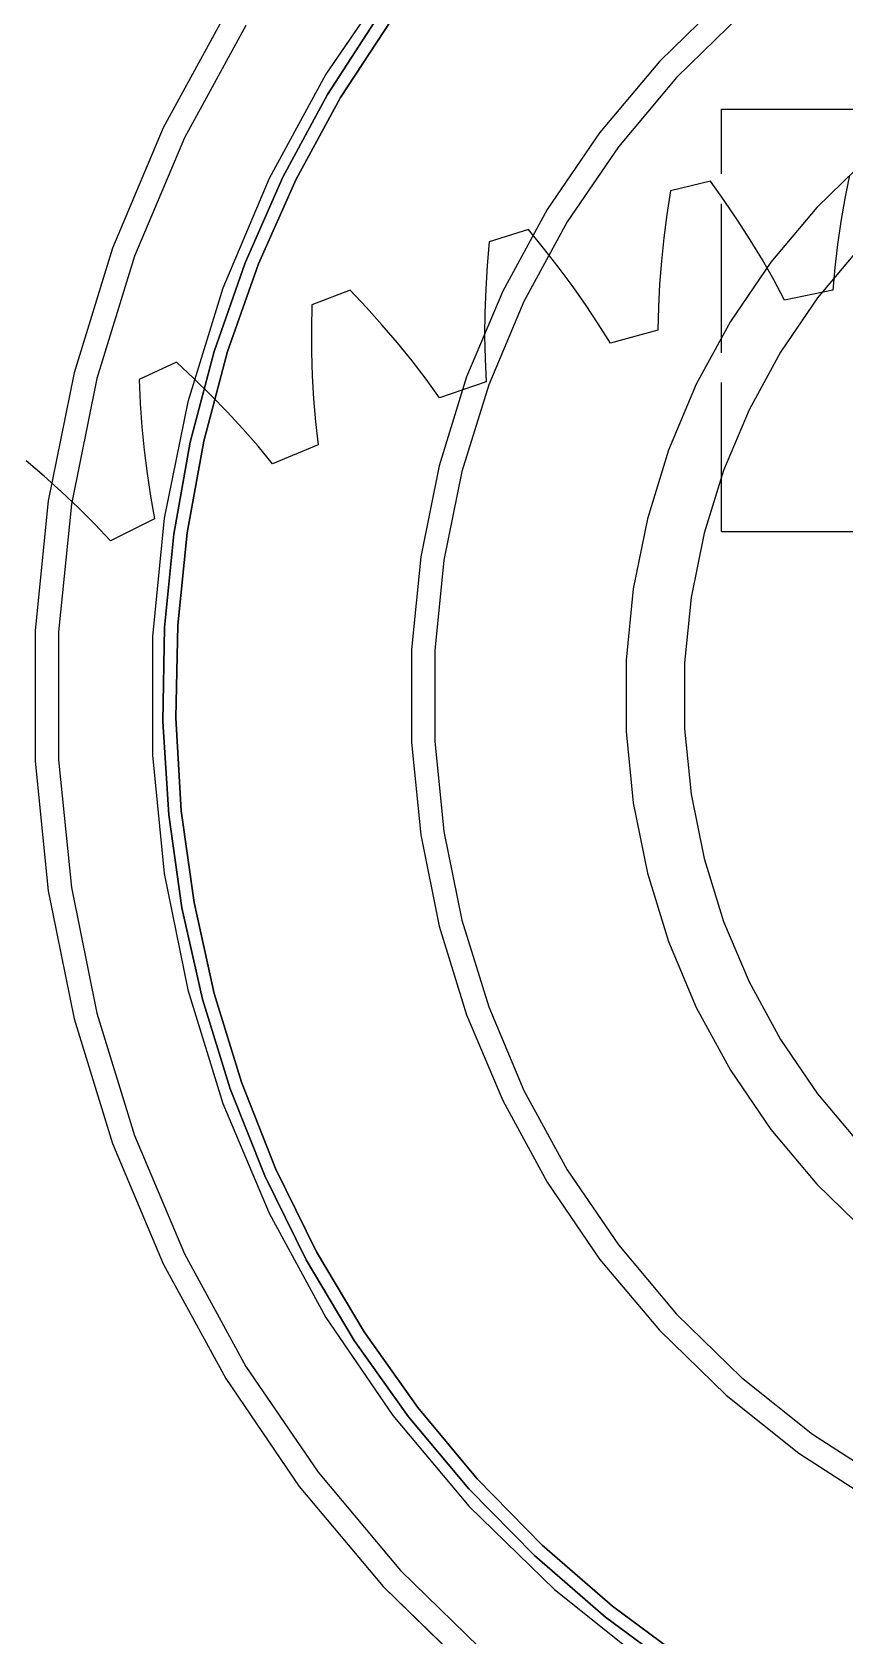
# Model space of a CAD drawing. Header units: millimetres. Extents: x -9 to 221, y -53 to 196.
# Drawn here: x 14.08 to 21, y 137.69 to 151.36 of the extents above; entities that cross this region are included whole.
import ezdxf

# ---------------------------------------------------------------- set-up
doc = ezdxf.new("R2010")
doc.units = ezdxf.units.MM
doc.linetypes.add('DASHED', pattern=[1.524, 1.27, -0.254])
doc.layers.add('HIDDEN', color=8, linetype='DASHED')
doc.layers.add('VISIBLE', color=7, linetype='CONTINUOUS')

msp = doc.modelspace()

# ---------------------------------------------------------------- linework, layer by layer
at = {"layer": 'HIDDEN'}
for points in [[(17.15113, 151.83465), (16.58056, 150.99778), (16.09616, 150.10826), (15.70272, 149.17492), (15.40417, 148.20706), (15.20348, 147.21427), (15.10263, 146.20643), (15.10263, 145.19357), (15.20348, 144.18573), (15.40417, 143.19294), (15.70272, 142.22508), (16.09616, 141.29174), (16.58056, 140.40222), (17.15113, 139.56535), (17.80219, 138.78944), (18.52727, 138.08222), (19.31916, 137.45071)], [(19.9896, 151.66076), (19.42224, 151.10737), (18.9128, 150.50025), (18.46634, 149.84541), (18.0873, 149.14938), (17.77944, 148.41906), (17.54584, 147.66172), (17.38879, 146.88489), (17.30988, 146.09627), (17.30988, 145.30373), (17.38879, 144.51511), (17.54584, 143.73828), (17.77944, 142.98094), (18.0873, 142.25062), (18.46634, 141.55459), (18.9128, 140.89975), (19.42224, 140.29263), (19.9896, 139.73924), (20.60924, 139.24509), (21.275, 138.8151)], [(19.9896, 151.66076), (19.42224, 151.10737), (18.9128, 150.50025), (18.46634, 149.84541), (18.0873, 149.14938), (17.77944, 148.41906), (17.54584, 147.66172), (17.38879, 146.88489), (17.30988, 146.09627), (17.30988, 145.30373), (17.38879, 144.51511), (17.54584, 143.73828), (17.77944, 142.98094), (18.0873, 142.25062), (18.46634, 141.55459), (18.9128, 140.89975), (19.42224, 140.29263), (19.9896, 139.73924), (20.60924, 139.24509), (21.275, 138.8151)], [(15.72727, 151.51922), (15.19519, 150.54214), (14.76303, 149.51694), (14.4351, 148.45381), (14.21465, 147.36331), (14.10387, 146.25628), (14.10387, 145.14372), (14.21465, 144.03669), (14.4351, 142.94619), (14.76303, 141.88306), (15.19519, 140.85786), (15.72727, 139.88078), (16.354, 138.96154), (17.06914, 138.10927), (17.86559, 137.33244)], [(17.02732, 151.49578), (16.59329, 150.82493), (16.21386, 150.12174), (15.89144, 149.39066), (15.62806, 148.6363), (15.42538, 147.86342), (15.28467, 147.07689), (15.20683, 146.28167), (15.19235, 145.48278), (15.24131, 144.68526), (15.35341, 143.89415), (15.52794, 143.11442), (15.76381, 142.35101), (16.05951, 141.60872), (16.4132, 140.89224), (16.82263, 140.2061), (17.28522, 139.55461), (17.79806, 138.94188), (18.3579, 138.37179), (18.96123, 137.84793), (19.60423, 137.3736)], [(20.12193, 151.5108), (19.56885, 150.97134), (19.07222, 150.37948), (18.637, 149.74112), (18.26749, 149.0626), (17.96738, 148.35066), (17.73965, 147.61237), (17.58656, 146.85508), (17.50963, 146.08631), (17.50963, 145.31369), (17.58656, 144.54492), (17.73965, 143.78763), (17.96738, 143.04934), (18.26749, 142.3374), (18.637, 141.65888), (19.07222, 141.02052), (19.56885, 140.42866), (20.12193, 139.8892), (20.72599, 139.40748), (21.375, 138.9883)], [(20.12193, 151.5108), (19.56885, 150.97134), (19.07222, 150.37948), (18.637, 149.74112), (18.26749, 149.0626), (17.96738, 148.35066), (17.73965, 147.61237), (17.58656, 146.85508), (17.50963, 146.08631), (17.50963, 145.31369), (17.58656, 144.54492), (17.73965, 143.78763), (17.96738, 143.04934), (18.26749, 142.3374), (18.637, 141.65888), (19.07222, 141.02052), (19.56885, 140.42866), (20.12193, 139.8892), (20.72599, 139.40748), (21.375, 138.9883)], [(15.89793, 151.41493), (15.37538, 150.45537), (14.95097, 149.44854), (14.62891, 148.40446), (14.41241, 147.3335), (14.30362, 146.24631), (14.30362, 145.15369), (14.41241, 144.0665), (14.62891, 142.99554), (14.95097, 141.95146), (15.37538, 140.94463), (15.89793, 139.98507), (16.51343, 139.0823), (17.21575, 138.24531), (17.99792, 137.4824)], [(17.1388, 151.4629), (16.70633, 150.79983), (16.32794, 150.10448), (16.00603, 149.38124), (15.74263, 148.63471), (15.53942, 147.86959), (15.39767, 147.09075), (15.31829, 146.3031), (15.30178, 145.51163), (15.34824, 144.72136), (15.45739, 143.93728), (15.62851, 143.16436), (15.86055, 142.40748), (16.15202, 141.67146), (16.50108, 140.96093), (16.90552, 140.2804), (17.36278, 139.63417), (17.86997, 139.02635), (18.42387, 138.46077), (19.02099, 137.94101), (19.65753, 137.47037)], [(19.95, 147.1), (19.95, 150.7)], [(19.95, 147.1), (19.95, 150.7)], [(19.95, 150.7), (30.55, 150.7)], [(19.95, 150.7), (30.55, 150.7)], [(21.20048, 150.28866), (20.76372, 149.86266), (20.37155, 149.39528), (20.02786, 148.89118), (19.73607, 148.35537), (19.49908, 147.79316), (19.31925, 147.21016), (19.19836, 146.61214), (19.13761, 146.00506), (19.13761, 145.39494), (19.19836, 144.78786), (19.31925, 144.18984), (19.49908, 143.60684), (19.73607, 143.04463), (20.02786, 142.50882), (20.37155, 142.00472), (20.76372, 141.53734), (21.20048, 141.11134)], [(21.20048, 150.28866), (20.76372, 149.86266), (20.37155, 149.39528), (20.02786, 148.89118), (19.73607, 148.35537), (19.49908, 147.79316), (19.31925, 147.21016), (19.19836, 146.61214), (19.13761, 146.00506), (19.13761, 145.39494), (19.19836, 144.78786), (19.31925, 144.18984), (19.49908, 143.60684), (19.73607, 143.04463), (20.02786, 142.50882), (20.37155, 142.00472), (20.76372, 141.53734), (21.20048, 141.11134)], [(21.04121, 150.1376), (21.00233, 149.94001)], [(21.04121, 150.1376), (21.00233, 149.94001)], [(19.51552, 150.00484), (19.48515, 149.80415)], [(19.51552, 150.00484), (19.48515, 149.80415)], [(19.85741, 150.08632), (19.51552, 150.00484)], [(19.85741, 150.08632), (19.51552, 150.00484)], [(19.97503, 149.92089), (19.85741, 150.08632)], [(19.97503, 149.92089), (19.85741, 150.08632)], [(20.08797, 149.75415), (19.97503, 149.92089)], [(20.08797, 149.75415), (19.97503, 149.92089)], [(21.00233, 149.94001), (20.96845, 149.74311)], [(21.00233, 149.94001), (20.96845, 149.74311)], [(19.48515, 149.80415), (19.45955, 149.6044)], [(19.48515, 149.80415), (19.45955, 149.6044)], [(20.19602, 149.5861), (20.08797, 149.75415)], [(20.19602, 149.5861), (20.08797, 149.75415)], [(20.96845, 149.74311), (20.93981, 149.54699)], [(20.96845, 149.74311), (20.93981, 149.54699)], [(17.97173, 149.56978), (17.95484, 149.36751)], [(17.97173, 149.56978), (17.95484, 149.36751)], [(18.30742, 149.67391), (17.97173, 149.56978)], [(18.30742, 149.67391), (17.97173, 149.56978)], [(18.43582, 149.51671), (18.30742, 149.67391)], [(18.43582, 149.51671), (18.30742, 149.67391)], [(19.45955, 149.6044), (19.4389, 149.40567)], [(19.45955, 149.6044), (19.4389, 149.40567)], [(20.29896, 149.41673), (20.19602, 149.5861)], [(20.29896, 149.41673), (20.19602, 149.5861)], [(18.55965, 149.35789), (18.43582, 149.51671)], [(18.55965, 149.35789), (18.43582, 149.51671)], [(21.13025, 149.52257), (20.77012, 149.09338), (20.45451, 148.63047), (20.18655, 148.13843), (19.96893, 147.62215), (19.80379, 147.08678), (19.69277, 146.53762), (19.63699, 145.98013), (19.63699, 145.41987), (19.69277, 144.86238), (19.80379, 144.31322), (19.96893, 143.77785), (20.18655, 143.26157), (20.45451, 142.76953), (20.77012, 142.30662), (21.13025, 141.87743)], [(21.13025, 149.52257), (20.77012, 149.09338), (20.45451, 148.63047), (20.18655, 148.13843), (19.96893, 147.62215), (19.80379, 147.08678), (19.69277, 146.53762), (19.63699, 145.98013), (19.63699, 145.41987), (19.69277, 144.86238), (19.80379, 144.31322), (19.96893, 143.77785), (20.18655, 143.26157), (20.45451, 142.76953), (20.77012, 142.30662), (21.13025, 141.87743)], [(20.39646, 149.246), (20.29896, 149.41673)], [(20.39646, 149.246), (20.29896, 149.41673)], [(20.93981, 149.54699), (20.9167, 149.35174)], [(20.93981, 149.54699), (20.9167, 149.35174)], [(17.95484, 149.36751), (17.94264, 149.16649)], [(17.95484, 149.36751), (17.94264, 149.16649)], [(18.67869, 149.19743), (18.55965, 149.35789)], [(18.67869, 149.19743), (18.55965, 149.35789)], [(19.4389, 149.40567), (19.42343, 149.20808)], [(19.4389, 149.40567), (19.42343, 149.20808)], [(20.9167, 149.35174), (20.89949, 149.15749)], [(20.9167, 149.35174), (20.89949, 149.15749)], [(16.78844, 149.15889), (16.46045, 149.03257)], [(16.78844, 149.15889), (16.46045, 149.03257)], [(16.92705, 149.01062), (16.78844, 149.15889)], [(16.92705, 149.01062), (16.78844, 149.15889)], [(17.94264, 149.16649), (17.93531, 148.96683)], [(17.94264, 149.16649), (17.93531, 148.96683)], [(18.7927, 149.0353), (18.67869, 149.19743)], [(18.7927, 149.0353), (18.67869, 149.19743)], [(19.42343, 149.20808), (19.4134, 149.01172)], [(19.42343, 149.20808), (19.4134, 149.01172)], [(20.48813, 149.07387), (20.39646, 149.246)], [(20.48813, 149.07387), (20.39646, 149.246)], [(20.89949, 149.15749), (20.48813, 149.07387)], [(20.89949, 149.15749), (20.48813, 149.07387)], [(16.46045, 149.03257), (16.45711, 148.82962)], [(16.46045, 149.03257), (16.45711, 148.82962)], [(17.06121, 148.86042), (16.92705, 149.01062)], [(17.06121, 148.86042), (16.92705, 149.01062)], [(18.90139, 148.87147), (18.7927, 149.0353)], [(18.90139, 148.87147), (18.7927, 149.0353)], [(19.4134, 149.01172), (19.40921, 148.81675)], [(19.4134, 149.01172), (19.40921, 148.81675)], [(17.93531, 148.96683), (17.93306, 148.76864)], [(17.93531, 148.96683), (17.93306, 148.76864)], [(19.00436, 148.70585), (18.90139, 148.87147)], [(19.00436, 148.70585), (18.90139, 148.87147)], [(16.45711, 148.82962), (16.45836, 148.62824)], [(16.45711, 148.82962), (16.45836, 148.62824)], [(17.1907, 148.70827), (17.06121, 148.86042)], [(17.1907, 148.70827), (17.06121, 148.86042)], [(17.93306, 148.76864), (17.93618, 148.57206)], [(17.93306, 148.76864), (17.93618, 148.57206)], [(19.40921, 148.81675), (19.00436, 148.70585)], [(19.40921, 148.81675), (19.00436, 148.70585)], [(16.45836, 148.62824), (16.46438, 148.42854)], [(16.45836, 148.62824), (16.46438, 148.42854)], [(17.31529, 148.55413), (17.1907, 148.70827)], [(17.31529, 148.55413), (17.1907, 148.70827)], [(15.30724, 148.54357), (14.98843, 148.39563)], [(15.30724, 148.54357), (14.98843, 148.39563)], [(15.45545, 148.40489), (15.30724, 148.54357)], [(15.45545, 148.40489), (15.30724, 148.54357)], [(17.43468, 148.39792), (17.31529, 148.55413)], [(17.43468, 148.39792), (17.31529, 148.55413)], [(17.93618, 148.57206), (17.94502, 148.37724)], [(17.93618, 148.57206), (17.94502, 148.37724)], [(14.98843, 148.39563), (14.99865, 148.1929)], [(14.98843, 148.39563), (14.99865, 148.1929)], [(15.59934, 148.26398), (15.45545, 148.40489)], [(15.59934, 148.26398), (15.45545, 148.40489)], [(16.46438, 148.42854), (16.47538, 148.23064)], [(16.46438, 148.42854), (16.47538, 148.23064)], [(17.54847, 148.23955), (17.43468, 148.39792)], [(17.54847, 148.23955), (17.43468, 148.39792)], [(17.94502, 148.37724), (17.54847, 148.23955)], [(17.94502, 148.37724), (17.54847, 148.23955)], [(14.99865, 148.1929), (15.01335, 147.99206)], [(14.99865, 148.1929), (15.01335, 147.99206)], [(15.73871, 148.12082), (15.59934, 148.26398)], [(15.73871, 148.12082), (15.59934, 148.26398)], [(16.47538, 148.23064), (16.49162, 148.03471)], [(16.47538, 148.23064), (16.49162, 148.03471)], [(15.87331, 147.97534), (15.73871, 148.12082)], [(15.87331, 147.97534), (15.73871, 148.12082)], [(15.01335, 147.99206), (15.0327, 147.7932)], [(15.01335, 147.99206), (15.0327, 147.7932)], [(16.00287, 147.82746), (15.87331, 147.97534)], [(16.00287, 147.82746), (15.87331, 147.97534)], [(16.49162, 148.03471), (16.51345, 147.84092)], [(16.49162, 148.03471), (16.51345, 147.84092)], [(15.0327, 147.7932), (15.05689, 147.59648)], [(15.0327, 147.7932), (15.05689, 147.59648)], [(16.12699, 147.67704), (16.00287, 147.82746)], [(16.12699, 147.67704), (16.00287, 147.82746)], [(16.51345, 147.84092), (16.12699, 147.67704)], [(16.51345, 147.84092), (16.12699, 147.67704)], [(14.18058, 147.57124), (14.0276, 147.70221)], [(14.18058, 147.57124), (14.0276, 147.70221)], [(14.32919, 147.4377), (14.18058, 147.57124)], [(14.32919, 147.4377), (14.18058, 147.57124)], [(15.05689, 147.59648), (15.08618, 147.40207)], [(15.05689, 147.59648), (15.08618, 147.40207)], [(14.47322, 147.30154), (14.32919, 147.4377)], [(14.47322, 147.30154), (14.32919, 147.4377)], [(15.08618, 147.40207), (15.12091, 147.21017)], [(15.08618, 147.40207), (15.12091, 147.21017)], [(14.61236, 147.16264), (14.47322, 147.30154)], [(14.61236, 147.16264), (14.47322, 147.30154)], [(14.74625, 147.02085), (14.61236, 147.16264)], [(14.74625, 147.02085), (14.61236, 147.16264)], [(15.12091, 147.21017), (14.74625, 147.02085)], [(15.12091, 147.21017), (14.74625, 147.02085)], [(19.95, 147.1), (30.55, 147.1)], [(19.95, 147.1), (30.55, 147.1)]]:
    msp.add_lwpolyline(points, dxfattribs=at)
at = {"layer": 'VISIBLE'}
for points in [[(17.15113, 151.83465), (16.58056, 150.99778), (16.09616, 150.10826), (15.70272, 149.17492), (15.40417, 148.20706), (15.20348, 147.21427), (15.10263, 146.20643), (15.10263, 145.19357), (15.20348, 144.18573), (15.40417, 143.19294), (15.70272, 142.22508), (16.09616, 141.29174), (16.58056, 140.40222), (17.15113, 139.56535), (17.80219, 138.78944), (18.52727, 138.08222), (19.31916, 137.45071)], [(15.72727, 151.51922), (15.19519, 150.54214), (14.76303, 149.51694), (14.4351, 148.45381), (14.21465, 147.36331), (14.10387, 146.25628), (14.10387, 145.14372), (14.21465, 144.03669), (14.4351, 142.94619), (14.76303, 141.88306), (15.19519, 140.85786), (15.72727, 139.88078), (16.354, 138.96154), (17.06914, 138.10927), (17.86559, 137.33244)], [(19.60423, 137.3736), (18.96123, 137.84793), (18.3579, 138.37179), (17.79806, 138.94188), (17.28522, 139.55461), (16.82263, 140.2061), (16.4132, 140.89224), (16.05951, 141.60872), (15.76381, 142.35101), (15.52794, 143.11442), (15.35341, 143.89415), (15.24131, 144.68526), (15.19235, 145.48278), (15.20683, 146.28167), (15.28467, 147.07689), (15.42538, 147.86342), (15.62806, 148.6363), (15.89144, 149.39066), (16.21386, 150.12174), (16.59329, 150.82493), (17.02732, 151.49578)], [(15.89793, 151.41493), (15.37538, 150.45537), (14.95097, 149.44854), (14.62891, 148.40446), (14.41241, 147.3335), (14.30362, 146.24631), (14.30362, 145.15369), (14.41241, 144.0665), (14.62891, 142.99554), (14.95097, 141.95146), (15.37538, 140.94463), (15.89793, 139.98507), (16.51343, 139.0823), (17.21575, 138.24531), (17.99792, 137.4824)], [(19.65753, 137.47037), (19.02099, 137.94101), (18.42387, 138.46077), (17.86997, 139.02635), (17.36278, 139.63417), (16.90552, 140.2804), (16.50108, 140.96093), (16.15202, 141.67146), (15.86055, 142.40748), (15.62851, 143.16436), (15.45739, 143.93728), (15.34824, 144.72136), (15.30178, 145.51163), (15.31829, 146.3031), (15.39767, 147.09075), (15.53942, 147.86959), (15.74263, 148.63471), (16.00603, 149.38124), (16.32794, 150.10448), (16.70633, 150.79983), (17.1388, 151.4629)]]:
    msp.add_lwpolyline(points, dxfattribs=at)

doc.saveas('drawing.dxf')
